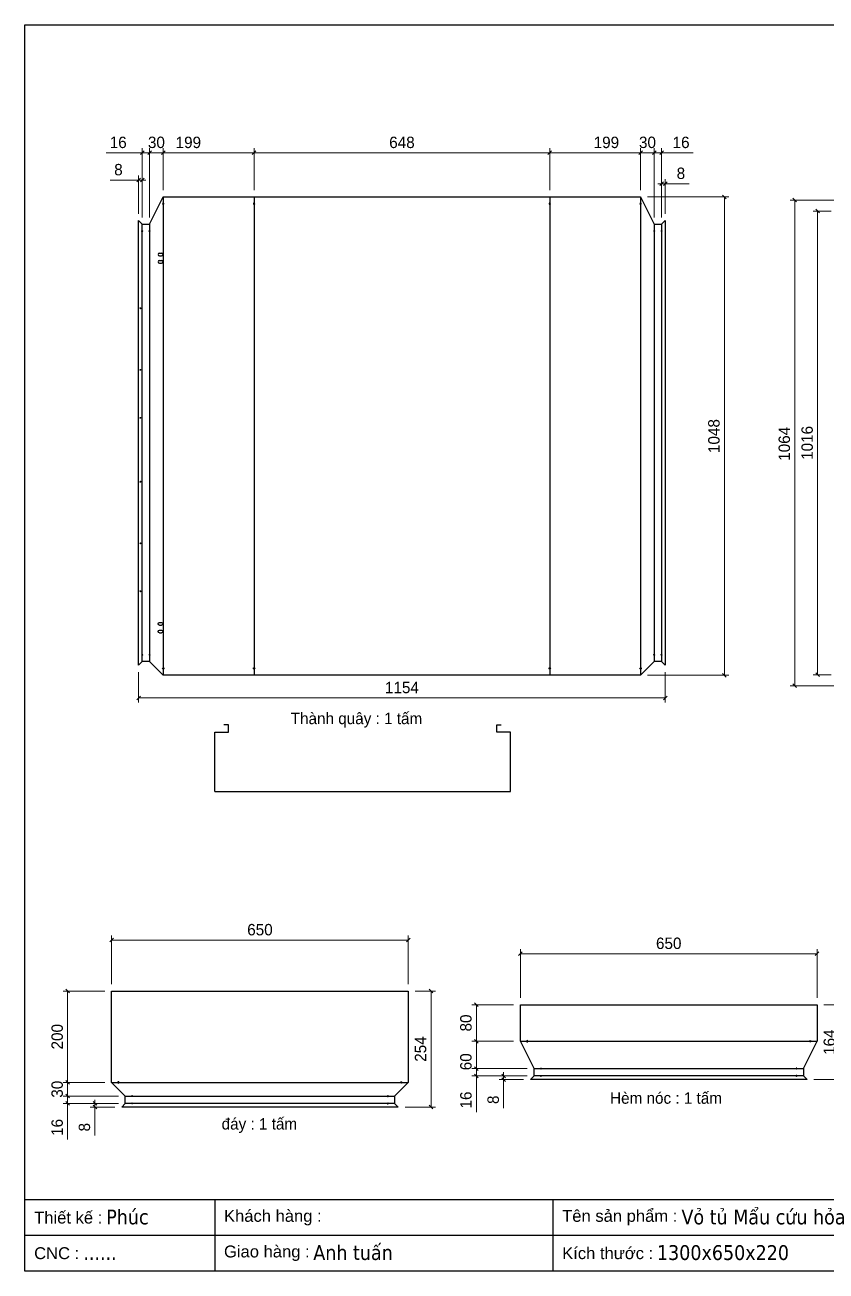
# Model space of a CAD drawing. Header units: millimetres. Extents: x 0 to 3861, y 0 to 2730.
# Drawn here: x 0 to 1755, y 0 to 2730 of the extents above; entities that cross this region are included whole.
import ezdxf
from ezdxf.enums import TextEntityAlignment as Align

# ---------------------------------------------------------------- set-up
doc = ezdxf.new("R2010")
doc.units = ezdxf.units.MM
doc.layers.add('CNC', color=7, linetype='Continuous')
doc.layers.add('DIM', color=253, linetype='Continuous')
doc.styles.add('Arial', font='arial.ttf')
doc.styles.add('Tahoma (Input Text)', font='tahoma.ttf')
doc.dimstyles.new('Dim-25', dxfattribs={"dimtxt": 25, "dimasz": 8, "dimexe": 10, "dimexo": 15, "dimgap": 10, "dimtad": 1, "dimdec": 0, "dimtxsty": 'Standard', "dimblk": 'OBLIQUE', "dimcen": 10, "dimclrd": 5, "dimclre": 5, "dimclrt": 3, "dimazin": 3, "dimtfac": 1, "dimtdec": 0, "dimtmove": 0, "dimatfit": 3, "dimldrblk": 'OBLIQUE', "dimlwd": 9, "dimlwe": 9})

# ---------------------------------------------------------------- blocks, each defined once
blk = doc.blocks.new('*D1')
at = {"color": 0, "linetype": 'ByBlock', "lineweight": -2}
for p, q in [((506.1, 2453.8), (498.1, 2445.8)), ((1146.1, 2445.8), (1154.1, 2453.8))]:
    blk.add_line(p, q, dxfattribs=at)
at = {"layer": 'Defpoints', "color": 0, "transparency": 16777216}
for p in [(1150.1, 2449.8), (502.1, 2353.3), (1150.1, 2353.3)]:
    blk.add_point(p, dxfattribs=at)
at = {"layer": 'DIM', "color": 5, "lineweight": 9, "transparency": 16777216}
for p, q in [((502.1, 2368.3), (502.1, 2459.8)), ((1150.1, 2368.3), (1150.1, 2459.8)), ((502.1, 2449.8), (1150.1, 2449.8))]:
    blk.add_line(p, q, dxfattribs=at)
at = {"layer": 'DIM', "color": 3, "transparency": 16777216, "insert": (826.1, 2472.5), "char_height": 25, "attachment_point": 5}
blk.add_mtext('648', dxfattribs=at)
blk = doc.blocks.new('_Oblique')
at = {"color": 0, "linetype": 'ByBlock', "lineweight": -2}
blk.add_line((-0.5, -0.5), (0.5, 0.5), dxfattribs=at)
blk = doc.blocks.new('*D2')
at = {"color": 0, "linetype": 'ByBlock', "lineweight": -2}
for p, q in [((1154.1, 2453.8), (1146.1, 2445.8)), ((1345.1, 2445.8), (1353.1, 2453.8))]:
    blk.add_line(p, q, dxfattribs=at)
at = {"layer": 'Defpoints', "color": 0, "transparency": 16777216}
for p in [(1349.1, 2449.8), (1150.1, 2353.3), (1349.1, 2353.3)]:
    blk.add_point(p, dxfattribs=at)
at = {"layer": 'DIM', "color": 5, "lineweight": 9, "transparency": 16777216}
for p, q in [((1150.1, 2368.3), (1150.1, 2459.8)), ((1349.1, 2368.3), (1349.1, 2459.8)), ((1150.1, 2449.8), (1349.1, 2449.8))]:
    blk.add_line(p, q, dxfattribs=at)
at = {"layer": 'DIM', "color": 3, "transparency": 16777216, "insert": (1274.1, 2472.5), "char_height": 25, "attachment_point": 5}
blk.add_mtext('199', dxfattribs=at)
blk = doc.blocks.new('*D3')
at = {"color": 0, "linetype": 'ByBlock', "lineweight": -2}
for p, q in [((1353.1, 2453.8), (1345.1, 2445.8)), ((1375.1, 2445.8), (1383.1, 2453.8))]:
    blk.add_line(p, q, dxfattribs=at)
at = {"layer": 'Defpoints', "color": 0, "transparency": 16777216}
for p in [(1379.1, 2449.8), (1349.1, 2353.3), (1379.1, 2293.3)]:
    blk.add_point(p, dxfattribs=at)
at = {"layer": 'DIM', "color": 5, "lineweight": 9, "transparency": 16777216}
for p, q in [((1349.1, 2368.3), (1349.1, 2459.8)), ((1379.1, 2308.3), (1379.1, 2459.8)), ((1349.1, 2449.8), (1379.1, 2449.8))]:
    blk.add_line(p, q, dxfattribs=at)
at = {"layer": 'DIM', "color": 3, "transparency": 16777216, "insert": (1364.1, 2472.6), "char_height": 25, "attachment_point": 5}
blk.add_mtext('30', dxfattribs=at)
blk = doc.blocks.new('*D4')
at = {"color": 0, "linetype": 'ByBlock', "lineweight": -2}
for p, q in [((307.1, 2453.8), (299.1, 2445.8)), ((498.1, 2445.8), (506.1, 2453.8))]:
    blk.add_line(p, q, dxfattribs=at)
at = {"layer": 'Defpoints', "color": 0, "transparency": 16777216}
for p in [(303.1, 2449.8), (303.1, 2353.3), (502.1, 2353.3)]:
    blk.add_point(p, dxfattribs=at)
at = {"layer": 'DIM', "color": 5, "lineweight": 9, "transparency": 16777216}
for p, q in [((303.1, 2368.3), (303.1, 2459.8)), ((502.1, 2368.3), (502.1, 2459.8)), ((502.1, 2449.8), (303.1, 2449.8))]:
    blk.add_line(p, q, dxfattribs=at)
at = {"layer": 'DIM', "color": 3, "transparency": 16777216, "insert": (358.1, 2472.5), "char_height": 25, "attachment_point": 5}
blk.add_mtext('199', dxfattribs=at)
blk = doc.blocks.new('*D5')
at = {"color": 0, "linetype": 'ByBlock', "lineweight": -2}
for p, q in [((277.1, 2453.8), (269.1, 2445.8)), ((299.1, 2445.8), (307.1, 2453.8))]:
    blk.add_line(p, q, dxfattribs=at)
at = {"layer": 'Defpoints', "color": 0, "transparency": 16777216}
for p in [(273.1, 2449.8), (303.1, 2353.3), (273.1, 2293.3)]:
    blk.add_point(p, dxfattribs=at)
at = {"layer": 'DIM', "color": 5, "lineweight": 9, "transparency": 16777216}
for p, q in [((273.1, 2308.3), (273.1, 2459.8)), ((303.1, 2368.3), (303.1, 2459.8)), ((303.1, 2449.8), (273.1, 2449.8))]:
    blk.add_line(p, q, dxfattribs=at)
at = {"layer": 'DIM', "color": 3, "transparency": 16777216, "insert": (288.1, 2472.6), "char_height": 25, "attachment_point": 5}
blk.add_mtext('30', dxfattribs=at)
blk = doc.blocks.new('*D6')
at = {"color": 0, "linetype": 'ByBlock', "lineweight": -2}
for p, q in [((253.1, 1259.5), (245.1, 1251.5)), ((1399.1, 1251.5), (1407.1, 1259.5))]:
    blk.add_line(p, q, dxfattribs=at)
at = {"layer": 'Defpoints', "color": 0, "transparency": 16777216}
for p in [(249.1, 1327.3), (1403.1, 1327.3), (1403.1, 1255.5)]:
    blk.add_point(p, dxfattribs=at)
at = {"layer": 'DIM', "color": 5, "lineweight": 9, "transparency": 16777216}
for p, q in [((249.1, 1312.3), (249.1, 1245.5)), ((1403.1, 1312.3), (1403.1, 1245.5)), ((249.1, 1255.5), (1403.1, 1255.5))]:
    blk.add_line(p, q, dxfattribs=at)
at = {"layer": 'DIM', "color": 3, "transparency": 16777216, "insert": (826.1, 1278.3), "char_height": 25, "attachment_point": 5}
blk.add_mtext('1154', dxfattribs=at)
blk = doc.blocks.new('*D7')
at = {"color": 0, "linetype": 'ByBlock', "lineweight": -2}
for p, q in [((1375.1, 2445.8), (1383.1, 2453.8)), ((1399.1, 2453.8), (1391.1, 2445.8))]:
    blk.add_line(p, q, dxfattribs=at)
at = {"layer": 'Defpoints', "color": 0, "transparency": 16777216}
for p in [(1395.1, 2449.8), (1379.1, 2293.3), (1395.1, 2293.3)]:
    blk.add_point(p, dxfattribs=at)
at = {"layer": 'DIM', "color": 5, "lineweight": 9, "transparency": 16777216}
for p, q in [((1379.1, 2308.3), (1379.1, 2459.8)), ((1395.1, 2308.3), (1395.1, 2459.8)), ((1379.1, 2449.8), (1371.1, 2449.8)), ((1379.1, 2449.8), (1395.1, 2449.8)), ((1395.1, 2449.8), (1464.6, 2449.8))]:
    blk.add_line(p, q, dxfattribs=at)
at = {"layer": 'DIM', "color": 3, "transparency": 16777216, "insert": (1437.8, 2472.5), "char_height": 25, "attachment_point": 5}
blk.add_mtext('16', dxfattribs=at)
blk = doc.blocks.new('*D8')
at = {"color": 0, "linetype": 'ByBlock', "lineweight": -2}
for p, q in [((1391.1, 2378), (1399.1, 2386)), ((1407.1, 2386), (1399.1, 2378))]:
    blk.add_line(p, q, dxfattribs=at)
at = {"layer": 'Defpoints', "color": 0, "transparency": 16777216}
for p in [(1403.1, 2382), (1395.1, 2293.3), (1403.1, 2301.3)]:
    blk.add_point(p, dxfattribs=at)
at = {"layer": 'DIM', "color": 5, "lineweight": 9, "transparency": 16777216}
for p, q in [((1395.1, 2382), (1387.1, 2382)), ((1395.1, 2308.3), (1395.1, 2392)), ((1395.1, 2382), (1403.1, 2382)), ((1403.1, 2316.3), (1403.1, 2392)), ((1403.1, 2382), (1455.6, 2382))]:
    blk.add_line(p, q, dxfattribs=at)
at = {"layer": 'DIM', "color": 3, "transparency": 16777216, "insert": (1437.4, 2404.8), "char_height": 25, "attachment_point": 5}
blk.add_mtext('8', dxfattribs=at)
blk = doc.blocks.new('*D9')
at = {"color": 0, "linetype": 'ByBlock', "lineweight": -2}
for p, q in [((253.1, 2445.8), (261.1, 2453.8)), ((277.1, 2453.8), (269.1, 2445.8))]:
    blk.add_line(p, q, dxfattribs=at)
at = {"layer": 'Defpoints', "color": 0, "transparency": 16777216}
for p in [(257.1, 2449.8), (257.1, 2293.3), (273.1, 2293.3)]:
    blk.add_point(p, dxfattribs=at)
at = {"layer": 'DIM', "color": 5, "lineweight": 9, "transparency": 16777216}
for p, q in [((257.1, 2308.3), (257.1, 2459.8)), ((273.1, 2308.3), (273.1, 2459.8)), ((257.1, 2449.8), (177.7, 2449.8)), ((273.1, 2449.8), (257.1, 2449.8)), ((273.1, 2449.8), (281.1, 2449.8))]:
    blk.add_line(p, q, dxfattribs=at)
at = {"layer": 'DIM', "color": 3, "transparency": 16777216, "insert": (204.4, 2472.5), "char_height": 25, "attachment_point": 5}
blk.add_mtext('16', dxfattribs=at)
blk = doc.blocks.new('*D10')
at = {"color": 0, "linetype": 'ByBlock', "lineweight": -2}
for p, q in [((245.1, 2386), (253.1, 2394)), ((261.1, 2394), (253.1, 2386))]:
    blk.add_line(p, q, dxfattribs=at)
at = {"layer": 'Defpoints', "color": 0, "transparency": 16777216}
for p in [(249.1, 2390), (249.1, 2301.3), (257.1, 2293.3)]:
    blk.add_point(p, dxfattribs=at)
at = {"layer": 'DIM', "color": 5, "lineweight": 9, "transparency": 16777216}
for p, q in [((249.1, 2390), (186.6, 2390)), ((249.1, 2316.3), (249.1, 2400)), ((257.1, 2390), (249.1, 2390)), ((257.1, 2308.3), (257.1, 2400)), ((257.1, 2390), (265.1, 2390))]:
    blk.add_line(p, q, dxfattribs=at)
at = {"layer": 'DIM', "color": 3, "transparency": 16777216, "insert": (204.9, 2412.8), "char_height": 25, "attachment_point": 5}
blk.add_mtext('8', dxfattribs=at)
blk = doc.blocks.new('*D11')
at = {"color": 0, "linetype": 'ByBlock', "lineweight": -2}
for p, q in [((1536.6, 2349.3), (1528.6, 2357.3)), ((1528.6, 1309.3), (1536.6, 1301.3))]:
    blk.add_line(p, q, dxfattribs=at)
at = {"layer": 'Defpoints', "color": 0, "transparency": 16777216}
for p in [(1349.1, 2353.3), (1349.1, 1305.3), (1532.6, 1305.3)]:
    blk.add_point(p, dxfattribs=at)
at = {"layer": 'DIM', "color": 5, "lineweight": 9, "transparency": 16777216}
for p, q in [((1364.1, 2353.3), (1542.6, 2353.3)), ((1532.6, 2353.3), (1532.6, 1305.3)), ((1364.1, 1305.3), (1542.6, 1305.3))]:
    blk.add_line(p, q, dxfattribs=at)
at = {"layer": 'DIM', "color": 3, "transparency": 16777216, "insert": (1509.8, 1829.3), "char_height": 25, "attachment_point": 5, "rotation": 90}
blk.add_mtext('1048', dxfattribs=at)
blk = doc.blocks.new('f3daunguoc')
at = {"layer": 'CNC', "color": 2, "lineweight": -3}
blk.add_circle((0, 0), 1.5, dxfattribs=at)
blk = doc.blocks.new('f2dauxuoi')
at = {"layer": 'CNC', "color": 2, "lineweight": -3}
blk.add_circle((0, 0), 1, dxfattribs=at)
blk = doc.blocks.new('*D12')
at = {"color": 0, "linetype": 'ByBlock', "lineweight": -2}
for p, q in [((97.5, 609.4), (89.5, 617.4)), ((89.5, 417.4), (97.5, 409.4))]:
    blk.add_line(p, q, dxfattribs=at)
at = {"layer": 'Defpoints', "color": 0, "transparency": 16777216}
for p in [(190, 613.4), (93.5, 413.4), (190, 413.4)]:
    blk.add_point(p, dxfattribs=at)
at = {"layer": 'DIM', "color": 5, "lineweight": 9, "transparency": 16777216}
for p, q in [((175, 613.4), (83.5, 613.4)), ((93.5, 613.4), (93.5, 413.4)), ((175, 413.4), (83.5, 413.4))]:
    blk.add_line(p, q, dxfattribs=at)
at = {"layer": 'DIM', "color": 3, "transparency": 16777216, "insert": (70.8, 513.4), "char_height": 25, "attachment_point": 5, "rotation": 90}
blk.add_mtext('200', dxfattribs=at)
blk = doc.blocks.new('*D13')
at = {"color": 0, "linetype": 'ByBlock', "lineweight": -2}
for p, q in [((97.5, 409.4), (89.5, 417.4)), ((89.5, 387.4), (97.5, 379.4))]:
    blk.add_line(p, q, dxfattribs=at)
at = {"layer": 'Defpoints', "color": 0, "transparency": 16777216}
for p in [(190, 413.4), (93.5, 383.4), (220, 383.4)]:
    blk.add_point(p, dxfattribs=at)
at = {"layer": 'DIM', "color": 5, "lineweight": 9, "transparency": 16777216}
for p, q in [((175, 413.4), (83.5, 413.4)), ((93.5, 413.4), (93.5, 383.4)), ((205, 383.4), (83.5, 383.4))]:
    blk.add_line(p, q, dxfattribs=at)
at = {"layer": 'DIM', "color": 3, "transparency": 16777216, "insert": (70.8, 398.4), "char_height": 25, "attachment_point": 5, "rotation": 90}
blk.add_mtext('30', dxfattribs=at)
blk = doc.blocks.new('*D14')
at = {"color": 0, "linetype": 'ByBlock', "lineweight": -2}
for p, q in [((893.8, 609.4), (885.8, 617.4)), ((885.8, 363.4), (893.8, 355.4))]:
    blk.add_line(p, q, dxfattribs=at)
at = {"layer": 'Defpoints', "color": 0, "transparency": 16777216}
for p in [(840, 613.4), (889.8, 613.4), (818, 359.4)]:
    blk.add_point(p, dxfattribs=at)
at = {"layer": 'DIM', "color": 5, "lineweight": 9, "transparency": 16777216}
for p, q in [((855, 613.4), (899.8, 613.4)), ((889.8, 359.4), (889.8, 613.4)), ((833, 359.4), (899.8, 359.4))]:
    blk.add_line(p, q, dxfattribs=at)
at = {"layer": 'DIM', "color": 3, "transparency": 16777216, "insert": (867, 486.4), "char_height": 25, "attachment_point": 5, "rotation": 90}
blk.add_mtext('254', dxfattribs=at)
blk = doc.blocks.new('*D15')
at = {"color": 0, "linetype": 'ByBlock', "lineweight": -2}
for p, q in [((89.5, 387.4), (97.5, 379.4)), ((97.5, 363.4), (89.5, 371.4))]:
    blk.add_line(p, q, dxfattribs=at)
at = {"layer": 'Defpoints', "color": 0, "transparency": 16777216}
for p in [(220, 383.4), (93.5, 367.4), (220, 367.4)]:
    blk.add_point(p, dxfattribs=at)
at = {"layer": 'DIM', "color": 5, "lineweight": 9, "transparency": 16777216}
for p, q in [((205, 383.4), (83.5, 383.4)), ((93.5, 383.4), (93.5, 391.4)), ((93.5, 383.4), (93.5, 367.4)), ((205, 367.4), (83.5, 367.4)), ((93.5, 367.4), (93.5, 287.9))]:
    blk.add_line(p, q, dxfattribs=at)
at = {"layer": 'DIM', "color": 3, "transparency": 16777216, "insert": (70.8, 314.7), "char_height": 25, "attachment_point": 5, "rotation": 90}
blk.add_mtext('16', dxfattribs=at)
blk = doc.blocks.new('*D16')
at = {"color": 0, "linetype": 'ByBlock', "lineweight": -2}
for p, q in [((149.3, 371.4), (157.3, 363.4)), ((157.3, 355.4), (149.3, 363.4))]:
    blk.add_line(p, q, dxfattribs=at)
at = {"layer": 'Defpoints', "color": 0, "transparency": 16777216}
for p in [(153.3, 359.4), (212, 359.4), (220, 367.4)]:
    blk.add_point(p, dxfattribs=at)
at = {"layer": 'DIM', "color": 5, "lineweight": 9, "transparency": 16777216}
for p, q in [((205, 367.4), (143.3, 367.4)), ((197, 359.4), (143.3, 359.4)), ((153.3, 367.4), (153.3, 375.4)), ((153.3, 367.4), (153.3, 359.4)), ((153.3, 359.4), (153.3, 296.9))]:
    blk.add_line(p, q, dxfattribs=at)
at = {"layer": 'DIM', "color": 3, "transparency": 16777216, "insert": (130.5, 315.1), "char_height": 25, "attachment_point": 5, "rotation": 90}
blk.add_mtext('8', dxfattribs=at)
blk = doc.blocks.new('*D17')
at = {"color": 0, "linetype": 'ByBlock', "lineweight": -2}
for p, q in [((194, 729), (186, 721)), ((836, 721), (844, 729))]:
    blk.add_line(p, q, dxfattribs=at)
at = {"layer": 'Defpoints', "color": 0, "transparency": 16777216}
for p in [(840, 725), (190, 613.4), (840, 613.4)]:
    blk.add_point(p, dxfattribs=at)
at = {"layer": 'DIM', "color": 5, "lineweight": 9, "transparency": 16777216}
for p, q in [((190, 628.4), (190, 735)), ((190, 725), (840, 725)), ((840, 628.4), (840, 735))]:
    blk.add_line(p, q, dxfattribs=at)
at = {"layer": 'DIM', "color": 3, "transparency": 16777216, "insert": (515, 747.8), "char_height": 25, "attachment_point": 5}
blk.add_mtext('650', dxfattribs=at)
blk = doc.blocks.new('ovan6x10')
at = {"color": 2}
for p, q in [((3, 6), (7, 6)), ((3, 0), (7, 0))]:
    blk.add_line(p, q, dxfattribs=at)
for centre, start, end in [((3, 3), 90, 270), ((7, 3), 270, 90)]:
    blk.add_arc(centre, 3, start, end, dxfattribs=at)
blk = doc.blocks.new('*D20')
at = {"color": 0, "linetype": 'ByBlock', "lineweight": -2}
for p, q in [((993.2, 579.5), (985.2, 587.5)), ((985.2, 507.5), (993.2, 499.5))]:
    blk.add_line(p, q, dxfattribs=at)
at = {"layer": 'Defpoints', "color": 0, "transparency": 16777216}
for p in [(1085.7, 583.5), (989.2, 503.5), (1085.7, 503.5)]:
    blk.add_point(p, dxfattribs=at)
at = {"layer": 'DIM', "color": 5, "lineweight": 9, "transparency": 16777216}
for p, q in [((1070.7, 583.5), (979.2, 583.5)), ((989.2, 583.5), (989.2, 503.5)), ((1070.7, 503.5), (979.2, 503.5))]:
    blk.add_line(p, q, dxfattribs=at)
at = {"layer": 'DIM', "color": 3, "transparency": 16777216, "insert": (966.4, 543.5), "char_height": 25, "attachment_point": 5, "rotation": 90}
blk.add_mtext('80', dxfattribs=at)
blk = doc.blocks.new('*D21')
at = {"color": 0, "linetype": 'ByBlock', "lineweight": -2}
for p, q in [((993.2, 499.5), (985.2, 507.5)), ((985.2, 447.5), (993.2, 439.5))]:
    blk.add_line(p, q, dxfattribs=at)
at = {"layer": 'Defpoints', "color": 0, "transparency": 16777216}
for p in [(1085.7, 503.5), (989.2, 443.5), (1115.7, 443.5)]:
    blk.add_point(p, dxfattribs=at)
at = {"layer": 'DIM', "color": 5, "lineweight": 9, "transparency": 16777216}
for p, q in [((1070.7, 503.5), (979.2, 503.5)), ((989.2, 503.5), (989.2, 443.5)), ((1100.7, 443.5), (979.2, 443.5))]:
    blk.add_line(p, q, dxfattribs=at)
at = {"layer": 'DIM', "color": 3, "transparency": 16777216, "insert": (966.4, 458.5), "char_height": 25, "attachment_point": 5, "rotation": 90}
blk.add_mtext('60', dxfattribs=at)
blk = doc.blocks.new('*D22')
at = {"color": 0, "linetype": 'ByBlock', "lineweight": -2}
for p, q in [((1789.5, 579.5), (1781.5, 587.5)), ((1781.5, 423.5), (1789.5, 415.5))]:
    blk.add_line(p, q, dxfattribs=at)
at = {"layer": 'Defpoints', "color": 0, "transparency": 16777216}
for p in [(1735.7, 583.5), (1785.5, 583.5), (1713.7, 419.5)]:
    blk.add_point(p, dxfattribs=at)
at = {"layer": 'DIM', "color": 5, "lineweight": 9, "transparency": 16777216}
for p, q in [((1750.7, 583.5), (1795.5, 583.5)), ((1785.5, 419.5), (1785.5, 583.5)), ((1728.7, 419.5), (1795.5, 419.5))]:
    blk.add_line(p, q, dxfattribs=at)
at = {"layer": 'DIM', "color": 3, "transparency": 16777216, "insert": (1762.7, 501.5), "char_height": 25, "attachment_point": 5, "rotation": 90}
blk.add_mtext('164', dxfattribs=at)
blk = doc.blocks.new('*D23')
at = {"color": 0, "linetype": 'ByBlock', "lineweight": -2}
for p, q in [((985.2, 447.5), (993.2, 439.5)), ((993.2, 423.5), (985.2, 431.5))]:
    blk.add_line(p, q, dxfattribs=at)
at = {"layer": 'Defpoints', "color": 0, "transparency": 16777216}
for p in [(1115.7, 443.5), (989.2, 427.5), (1115.7, 427.5)]:
    blk.add_point(p, dxfattribs=at)
at = {"layer": 'DIM', "color": 5, "lineweight": 9, "transparency": 16777216}
for p, q in [((1100.7, 443.5), (979.2, 443.5)), ((989.2, 443.5), (989.2, 451.5)), ((989.2, 443.5), (989.2, 427.5)), ((1100.7, 427.5), (979.2, 427.5)), ((989.2, 427.5), (989.2, 348.1))]:
    blk.add_line(p, q, dxfattribs=at)
at = {"layer": 'DIM', "color": 3, "transparency": 16777216, "insert": (966.4, 374.8), "char_height": 25, "attachment_point": 5, "rotation": 90}
blk.add_mtext('16', dxfattribs=at)
blk = doc.blocks.new('*D24')
at = {"color": 0, "linetype": 'ByBlock', "lineweight": -2}
for p, q in [((1045, 431.5), (1053, 423.5)), ((1053, 415.5), (1045, 423.5))]:
    blk.add_line(p, q, dxfattribs=at)
at = {"layer": 'Defpoints', "color": 0, "transparency": 16777216}
for p in [(1049, 419.5), (1107.7, 419.5), (1115.7, 427.5)]:
    blk.add_point(p, dxfattribs=at)
at = {"layer": 'DIM', "color": 5, "lineweight": 9, "transparency": 16777216}
for p, q in [((1100.7, 427.5), (1039, 427.5)), ((1092.7, 419.5), (1039, 419.5)), ((1049, 427.5), (1049, 435.5)), ((1049, 427.5), (1049, 419.5)), ((1049, 419.5), (1049, 357))]:
    blk.add_line(p, q, dxfattribs=at)
at = {"layer": 'DIM', "color": 3, "transparency": 16777216, "insert": (1026.2, 375.3), "char_height": 25, "attachment_point": 5, "rotation": 90}
blk.add_mtext('8', dxfattribs=at)
blk = doc.blocks.new('*D25')
at = {"color": 0, "linetype": 'ByBlock', "lineweight": -2}
for p, q in [((1089.7, 699.2), (1081.7, 691.2)), ((1731.7, 691.2), (1739.7, 699.2))]:
    blk.add_line(p, q, dxfattribs=at)
at = {"layer": 'Defpoints', "color": 0, "transparency": 16777216}
for p in [(1735.7, 695.2), (1085.7, 583.5), (1735.7, 583.5)]:
    blk.add_point(p, dxfattribs=at)
at = {"layer": 'DIM', "color": 5, "lineweight": 9, "transparency": 16777216}
for p, q in [((1085.7, 598.5), (1085.7, 705.2)), ((1085.7, 695.2), (1735.7, 695.2)), ((1735.7, 598.5), (1735.7, 705.2))]:
    blk.add_line(p, q, dxfattribs=at)
at = {"layer": 'DIM', "color": 3, "transparency": 16777216, "insert": (1410.7, 717.9), "char_height": 25, "attachment_point": 5}
blk.add_mtext('650', dxfattribs=at)
blk = doc.blocks.new('*D42')
at = {"color": 0, "linetype": 'ByBlock', "lineweight": -2}
for p, q in [((1690.9, 2342.3), (1682.9, 2350.3)), ((1682.9, 1286.3), (1690.9, 1278.3))]:
    blk.add_line(p, q, dxfattribs=at)
at = {"layer": 'Defpoints', "color": 0, "transparency": 16777216}
for p in [(1805.8, 2346.3), (1686.9, 1282.3), (1805.8, 1282.3)]:
    blk.add_point(p, dxfattribs=at)
at = {"layer": 'DIM', "color": 5, "lineweight": 9, "transparency": 16777216}
for p, q in [((1790.8, 2346.3), (1676.9, 2346.3)), ((1686.9, 2346.3), (1686.9, 1282.3)), ((1790.8, 1282.3), (1676.9, 1282.3))]:
    blk.add_line(p, q, dxfattribs=at)
at = {"layer": 'DIM', "color": 3, "transparency": 16777216, "insert": (1664.1, 1812.3), "char_height": 25, "attachment_point": 5, "rotation": 90}
blk.add_mtext('1064', dxfattribs=at)
blk = doc.blocks.new('*D43')
at = {"color": 0, "linetype": 'ByBlock', "lineweight": -2}
for p, q in [((1740.9, 2318.3), (1732.9, 2326.3)), ((1732.9, 1310.3), (1740.9, 1302.3))]:
    blk.add_line(p, q, dxfattribs=at)
at = {"layer": 'Defpoints', "color": 0, "transparency": 16777216}
for p in [(1736.9, 2322.3), (1781.8, 2322.3), (1781.8, 1306.3)]:
    blk.add_point(p, dxfattribs=at)
at = {"layer": 'DIM', "color": 5, "lineweight": 9, "transparency": 16777216}
for p, q in [((1766.8, 2322.3), (1726.9, 2322.3)), ((1736.9, 1306.3), (1736.9, 2322.3)), ((1766.8, 1306.3), (1726.9, 1306.3))]:
    blk.add_line(p, q, dxfattribs=at)
at = {"layer": 'DIM', "color": 3, "transparency": 16777216, "insert": (1714.1, 1814.3), "char_height": 25, "attachment_point": 5, "rotation": 90}
blk.add_mtext('1016', dxfattribs=at)
blk = doc.blocks.new('khungtenAsean2')
at = {"color": 7}
for p, q in [((2970, -1980), (0, -1980)), ((320, -1980), (320, -2100)), ((890, -1980), (890, -2100)), ((1680, -1980), (1680, -2100)), ((2020, -1980), (2020, -2100)), ((2860, -1980), (2860, -2100)), ((2128.3, -2005), (2128.3, -2075)), ((2020, -2040), (0, -2040))]:
    blk.add_line(p, q, dxfattribs=at)
blk.add_lwpolyline([(0, 0), (2970, 0), (2970, -2100), (0, -2100)], close=True, dxfattribs=at)
at = {"color": 2, "char_height": 20, "style": 'Arial'}
for s, insert, width, attachment_point in [('  Tên sản phẩm :', (890, -2010), 917.634, 4), ('  Số lượng :', (1680, -2010), 917.634, 4), ('  Thiết kế :', (0, -2010), 917.634, 4), ('  Khách hàng :', (320, -2010), 917.634, 4), ('cái', (1947.6, -2010), 917.634, 4), ('Thông\\Ptin :', (2074.2, -2040), 108.311, 5), ('Tờ', (2915, -2010), 110, 5), ('  Giao hàng :', (320, -2070), 917.634, 4), ('  Loại tôn :', (1680, -2070), 917.634, 4), ('  CNC :', (0, -2070), 917.634, 4), ('  Kích thước :', (890, -2070), 917.634, 4), ('mm', (1382.3, -2070), 917.634, 4), ('mm', (1936.9, -2070), 917.634, 4)]:
    blk.add_mtext(s, dxfattribs=dict(at, insert=insert, width=width, attachment_point=attachment_point))
at = {"color": 1, "style": 'Tahoma (Input Text)', "flags": 8}
for tag, p in [('#03', (506.6, -2019.3)), ('#01', (137.1, -2021.3)), ('#05', (1106.6, -2021.3)), ('#07', (1834.7, -2021.3)), ('#09', (2146.7, -2021.3)), ('#02', (98.5, -2081.3)), ('#04', (486.1, -2081.3)), ('#06', (1065.3, -2081.3)), ('#08', (1817.4, -2081.3)), ('#10', (2146.7, -2081.3))]:
    blk.add_attdef(tag, p, '', height=25, dxfattribs=at)
blk.add_attdef('#11', text='', height=25, dxfattribs=at).set_placement((2915, -2067.3), align=Align.CENTER)

msp = doc.modelspace()

# ---------------------------------------------------------------- linework, layer by layer
at = {"color": 7}
for p, q in [((273.1, 2293.3), (303.1, 2353.3)), ((303.1, 2353.3), (303.1, 1305.3)), ((502.1, 2353.3), (502.1, 1305.3)), ((1150.1, 2353.3), (1150.1, 1305.3)), ((1349.1, 2353.3), (1349.1, 1305.3)), ((1349.1, 2353.3), (1379.1, 2293.3)), ((249.1, 1327.3), (249.1, 2301.3)), ((249.1, 2301.3), (257.1, 2293.3)), ((257.1, 1335.3), (257.1, 2293.3)), ((257.1, 2293.3), (273.1, 2293.3)), ((273.1, 2293.3), (273.1, 1335.3)), ((1379.1, 2293.3), (1395.1, 2293.3)), ((1379.1, 2293.3), (1379.1, 1335.3)), ((1403.1, 2301.3), (1395.1, 2293.3)), ((1395.1, 2293.3), (1395.1, 1335.3)), ((1403.1, 2301.3), (1403.1, 1327.3)), ((257.1, 1335.3), (249.1, 1327.3)), ((273.1, 1335.3), (257.1, 1335.3)), ((273.1, 1335.3), (303.1, 1305.3)), ((1349.1, 1305.3), (1379.1, 1335.3)), ((1395.1, 1335.3), (1379.1, 1335.3)), ((1395.1, 1335.3), (1403.1, 1327.3)), ((415.9, 1050.4), (415.9, 1180.4)), ((415.9, 1180.4), (445.9, 1180.4)), ((445.9, 1196.4), (435.9, 1196.4)), ((445.9, 1180.4), (445.9, 1196.4)), ((1033.9, 1180.4), (1033.9, 1196.4)), ((1033.9, 1196.4), (1043.9, 1196.4)), ((1063.9, 1180.4), (1033.9, 1180.4)), ((1063.9, 1050.4), (1063.9, 1180.4)), ((415.9, 1050.4), (1063.9, 1050.4)), ((190, 613.4), (840, 613.4)), ((1085.7, 583.5), (1735.7, 583.5)), ((1085.7, 503.5), (1735.7, 503.5)), ((1115.7, 443.5), (1085.7, 503.5)), ((1705.7, 443.5), (1735.7, 503.5)), ((1115.7, 427.5), (1115.7, 443.5)), ((1115.7, 443.5), (1705.7, 443.5)), ((1705.7, 443.5), (1705.7, 427.5)), ((190, 413.4), (840, 413.4)), ((220, 383.4), (190, 413.4)), ((810, 383.4), (840, 413.4)), ((1107.7, 419.5), (1115.7, 427.5)), ((1713.7, 419.5), (1107.7, 419.5)), ((1705.7, 427.5), (1115.7, 427.5)), ((1705.7, 427.5), (1713.7, 419.5)), ((220, 367.4), (220, 383.4)), ((220, 383.4), (810, 383.4)), ((810, 383.4), (810, 367.4)), ((212, 359.4), (220, 367.4)), ((818, 359.4), (212, 359.4)), ((810, 367.4), (220, 367.4)), ((810, 367.4), (818, 359.4))]:
    msp.add_line(p, q, dxfattribs=at)
for points in [[(303.1, 2353.3), (1349.1, 2353.3)], [(1349.1, 1305.3), (303.1, 1305.3)], [(190, 413.4), (190, 613.4)], [(840, 613.4), (840, 413.4)], [(1085.7, 503.5), (1085.7, 583.5)], [(1735.7, 583.5), (1735.7, 503.5)]]:
    msp.add_lwpolyline(points, dxfattribs=at)
at = {"color": 2}
for centre in [(253.1, 2109.3), (253.1, 1974.3), (253.1, 1869.3), (253.1, 1729.3), (253.1, 1594.3), (253.1, 1489.3)]:
    msp.add_circle(centre, 1, dxfattribs=at)

# ---------------------------------------------------------------- block references
at = {"color": 7}
ref = msp.add_blockref('khungtenAsean2', (0, 2730), dxfattribs=dict(at, xscale=1.299999999813735, yscale=1.299999999813735, zscale=1.299999999813735))
ref.add_attrib('#11', '......', dxfattribs={"color": 1, "height": 32.5, "style": 'Tahoma (Input Text)'}).set_placement((3789.5, 42.4), align=Align.CENTER)
ref.add_attrib('#09', 'Sơn màu đỏ', (2790.7, 102.3), dxfattribs={"color": 1, "height": 32.5, "style": 'Tahoma (Input Text)'})
ref.add_attrib('#10', 'Tủ ngoài trời, 1 lớp cánh', (2790.7, 24.3), dxfattribs={"color": 1, "height": 32.5, "style": 'Tahoma (Input Text)'})
ref.add_attrib('#08', '1.0', (2362.7, 24.3), dxfattribs={"color": 1, "height": 32.5, "style": 'Tahoma (Input Text)'})
ref.add_attrib('#07', '1', (2385.1, 102.3), dxfattribs={"color": 1, "height": 32.5, "style": 'Tahoma (Input Text)'})
ref.add_attrib('#06', '1300x650x220', (1384.9, 24.3), dxfattribs={"color": 1, "height": 32.5, "style": 'Tahoma (Input Text)'})
ref.add_attrib('#05', 'Vỏ tủ Mẩu cứu hỏa ', (1438.6, 102.3), dxfattribs={"color": 1, "height": 32.5, "style": 'Tahoma (Input Text)'})
ref.add_attrib('#04', 'Anh tuấn', (631.9, 24.3), dxfattribs={"color": 1, "height": 32.5, "style": 'Tahoma (Input Text)'})
ref.add_attrib('#02', '......', (128, 24.3), dxfattribs={"color": 1, "height": 32.5, "style": 'Tahoma (Input Text)'})
ref.add_attrib('#01', 'Phúc', (178.2, 102.3), dxfattribs={"color": 1, "height": 32.5, "style": 'Tahoma (Input Text)'})
at = {"lineweight": -3, "xscale": -1}
for name, p, rotation in [('f3daunguoc', (303.1, 2338.3), 180), ('f3daunguoc', (502.1, 2338.3), 180), ('f3daunguoc', (1150.1, 2338.3), 180), ('f3daunguoc', (1349.1, 2338.3), 180), ('f2dauxuoi', (257.1, 1350.3), 180), ('f2dauxuoi', (273.1, 1350.3), 180), ('f3daunguoc', (1100.7, 503.5), 270), ('f2dauxuoi', (1690.7, 443.5), 270), ('f3daunguoc', (205, 413.4), 270), ('f2dauxuoi', (1690.7, 427.5), 270), ('f2dauxuoi', (795, 383.4), 270), ('f2dauxuoi', (795, 367.4), 270)]:
    msp.add_blockref(name, p, dxfattribs=dict(at, rotation=rotation))
at = {"lineweight": -3}
for name, p in [('f2dauxuoi', (257.1, 2278.3)), ('f2dauxuoi', (273.1, 2278.3)), ('f3daunguoc', (303.1, 1320.3)), ('f3daunguoc', (502.1, 1320.3)), ('f3daunguoc', (1150.1, 1320.3)), ('f3daunguoc', (1349.1, 1320.3))]:
    msp.add_blockref(name, p, dxfattribs=at)
at = {"lineweight": -3, "xscale": -1}
for p in [(1379.1, 2278.3), (1395.1, 2278.3)]:
    msp.add_blockref('f2dauxuoi', p, dxfattribs=at)
at = {"color": 7}
for p in [(292.1, 2224.3), (292.1, 2207.8)]:
    msp.add_blockref('ovan6x10', p, dxfattribs=at)
at = {"color": 7, "xscale": -1, "rotation": 180}
for p in [(292.1, 1420.8), (292.1, 1404.3)]:
    msp.add_blockref('ovan6x10', p, dxfattribs=at)
at = {"lineweight": -3}
for name, p, rotation in [('f2dauxuoi', (1379.1, 1350.3), 180), ('f2dauxuoi', (1395.1, 1350.3), 180), ('f3daunguoc', (1720.7, 503.5), 90), ('f2dauxuoi', (1130.7, 443.5), 90), ('f3daunguoc', (825, 413.4), 90), ('f2dauxuoi', (1130.7, 427.5), 90), ('f2dauxuoi', (235, 383.4), 90), ('f2dauxuoi', (235, 367.4), 90)]:
    msp.add_blockref(name, p, dxfattribs=dict(at, rotation=rotation))

# ---------------------------------------------------------------- texts
at = {"color": 2, "char_height": 25, "width": 774, "attachment_point": 5}
for s, insert in [('Thành quây : 1 tấm', (726.5, 1206.9)), ('Hèm nóc : 1 tấm', (1404.8, 378.9)), (' đáy : 1 tấm', (509.1, 318.8))]:
    msp.add_mtext(s, dxfattribs=dict(at, insert=insert))

# ---------------------------------------------------------------- dimensions: what is measured, and where the dimension line sits
at = {"layer": 'DIM', "color": 7}
for base, p1, p2, angle, picture, middle in [((257.1, 2449.8), (273.1, 2293.3), (257.1, 2293.3), 180, '*D9', (204.4, 2449.8)), ((273.1, 2449.8), (303.1, 2353.3), (273.1, 2293.3), 180, '*D5', (288.1, 2449.8)), ((303.1, 2449.8), (502.1, 2353.3), (303.1, 2353.3), 180, '*D4', (358.1, 2449.8)), ((249.1, 2390), (257.1, 2293.3), (249.1, 2301.3), 180, '*D10', (204.9, 2390)), ((1532.6, 1305.3), (1349.1, 2353.3), (1349.1, 1305.3), 90, '*D11', (1532.6, 1829.3)), ((989.2, 443.5), (1085.7, 503.5), (1115.7, 443.5), 270, '*D21', (989.2, 458.5)), ((989.2, 427.5), (1115.7, 443.5), (1115.7, 427.5), 270, '*D23', (989.2, 374.8)), ((93.5, 383.4), (190, 413.4), (220, 383.4), 270, '*D13', (93.5, 398.4)), ((1049, 419.5), (1115.7, 427.5), (1107.7, 419.5), 270, '*D24', (1049, 375.3)), ((93.5, 367.4), (220, 383.4), (220, 367.4), 270, '*D15', (93.5, 314.7)), ((153.3, 359.4), (220, 367.4), (212, 359.4), 270, '*D16', (153.3, 315.1))]:
    dim = msp.add_linear_dim(base=base, p1=p1, p2=p2, angle=angle, dimstyle='Dim-25', dxfattribs=at)
    dim.commit()
    dim.dimension.update_dxf_attribs({"geometry": picture, "text_midpoint": middle, "dimtype": 160})
for base, p1, p2, picture, middle in [((1150.1, 2449.8), (502.1, 2353.3), (1150.1, 2353.3), '*D1', (826.1, 2472.5)), ((1403.1, 1255.5), (249.1, 1327.3), (1403.1, 1327.3), '*D6', (826.1, 1278.3))]:
    dim = msp.add_linear_dim(base=base, p1=p1, p2=p2, dimstyle='Dim-25', dxfattribs=at)
    dim.commit()
    dim.dimension.update_dxf_attribs({"geometry": picture, "text_midpoint": middle})
for base, p1, p2, picture, middle in [((1349.1, 2449.8), (1150.1, 2353.3), (1349.1, 2353.3), '*D2', (1274.1, 2449.8)), ((1379.1, 2449.8), (1349.1, 2353.3), (1379.1, 2293.3), '*D3', (1364.1, 2449.8)), ((1395.1, 2449.8), (1379.1, 2293.3), (1395.1, 2293.3), '*D7', (1437.8, 2449.8)), ((1403.1, 2382), (1395.1, 2293.3), (1403.1, 2301.3), '*D8', (1437.4, 2382))]:
    dim = msp.add_linear_dim(base=base, p1=p1, p2=p2, dimstyle='Dim-25', dxfattribs=at)
    dim.commit()
    dim.dimension.update_dxf_attribs({"geometry": picture, "text_midpoint": middle, "dimtype": 160})
at = {"layer": 'DIM'}
dim = msp.add_linear_dim(base=(1686.9, 1282.3), p1=(1805.8, 2346.3), p2=(1805.8, 1282.3), angle=90, dimstyle='Dim-25', dxfattribs=at)
dim.commit()
dim.dimension.update_dxf_attribs({"geometry": '*D42', "text_midpoint": (1686.9, 1812.3), "dimtype": 160})
dim = msp.add_linear_dim(base=(1736.9, 2322.3), p1=(1781.8, 1306.3), p2=(1781.8, 2322.3), angle=90, dimstyle='Dim-25', dxfattribs=at)
dim.commit()
dim.dimension.update_dxf_attribs({"geometry": '*D43', "text_midpoint": (1714.1, 1814.3)})
for base, p1, p2, picture, middle in [((840, 725), (190, 613.4), (840, 613.4), '*D17', (515, 747.8)), ((1735.7, 695.2), (1085.7, 583.5), (1735.7, 583.5), '*D25', (1410.7, 717.9))]:
    dim = msp.add_linear_dim(base=base, p1=p1, p2=p2, dimstyle='Dim-25', dxfattribs=at)
    dim.commit()
    dim.dimension.update_dxf_attribs({"geometry": picture, "text_midpoint": middle})
at = {"layer": 'DIM', "color": 7}
for base, p1, p2, picture, middle in [((93.5, 413.4), (190, 613.4), (190, 413.4), '*D12', (70.8, 513.4)), ((889.8, 613.4), (818, 359.4), (840, 613.4), '*D14', (867, 486.4)), ((989.2, 503.5), (1085.7, 583.5), (1085.7, 503.5), '*D20', (966.4, 543.5)), ((1785.5, 583.5), (1713.7, 419.5), (1735.7, 583.5), '*D22', (1762.7, 501.5))]:
    dim = msp.add_linear_dim(base=base, p1=p1, p2=p2, angle=90, dimstyle='Dim-25', dxfattribs=at)
    dim.commit()
    dim.dimension.update_dxf_attribs({"geometry": picture, "text_midpoint": middle})

doc.saveas('drawing.dxf')
